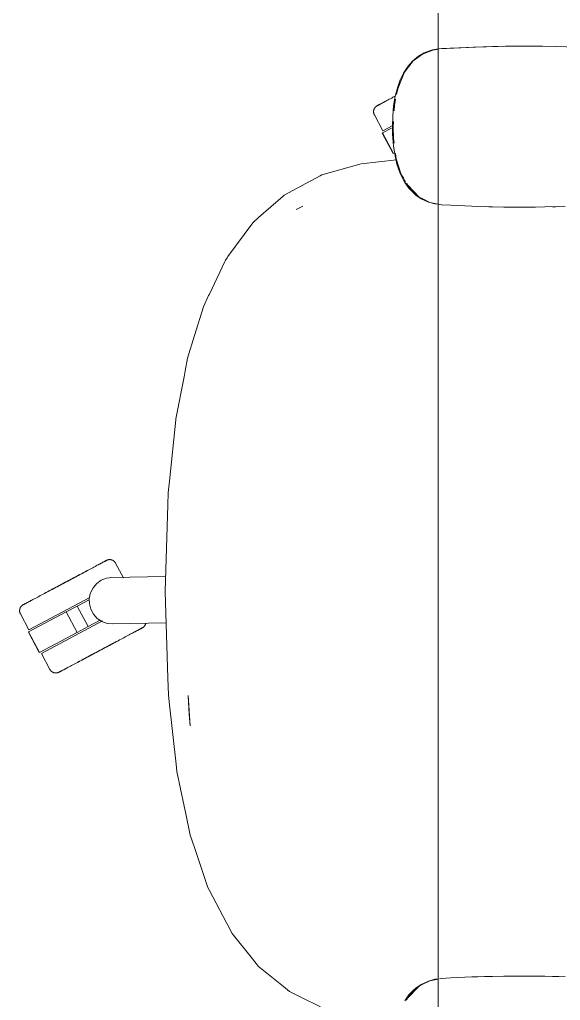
# Model space of a CAD drawing. Header units: millimetres. Extents: x 155927 to 317870, y -36033 to 97293.
# Drawn here: x 229099 to 229425, y 21460 to 22051 of the extents above; entities that cross this region are included whole.
import ezdxf

# ---------------------------------------------------------------- set-up
doc = ezdxf.new("R2010")
doc.units = ezdxf.units.MM
doc.header["$MEASUREMENT"] = 0
doc.layers.add('G-IMPT', color=8, linetype='CONTINUOUS', lineweight=9)
doc.layers.add('I-FURN', color=8, linetype='CONTINUOUS', lineweight=9)

msp = doc.modelspace()

# ---------------------------------------------------------------- linework, layer by layer
at = {"layer": 'G-IMPT'}
for p, q in [((229373.58, 22034.03), (229351.8, 22032.94)), ((229372.37, 22033.99), (229351.8, 22032.94)), ((229351.8, 22032.94), (229353.4, 22033.05)), ((229373.58, 22034.03), (229353.4, 22033.05)), ((229393.77, 22034.49), (229372.37, 22033.99)), ((229383.94, 22034.33), (229372.37, 22033.99)), ((229372.37, 22033.99), (229373.58, 22034.03)), ((229393.77, 22034.49), (229373.58, 22034.03)), ((229383.94, 22034.33), (229403.16, 22034.53)), ((229393.77, 22034.49), (229383.94, 22034.33)), ((229413.95, 22034.45), (229383.94, 22034.33)), ((229391.73, 22034.47), (229389.82, 22034.4)), ((229393.77, 22034.45), (229391.73, 22034.47)), ((229413.95, 22034.45), (229393.77, 22034.49)), ((229413.95, 22034.45), (229403.16, 22034.53)), ((229413.95, 22034.45), (229422.37, 22034.28)), ((229434.13, 22033.89), (229422.37, 22034.28)), ((229339.34, 22028.52), (229335.6, 22025.45)), ((229341.74, 22029.81), (229336.11, 22025.64)), ((229342.77, 22030.48), (229339.34, 22028.52)), ((229347.93, 22032.22), (229341.74, 22029.81)), ((229342.77, 22030.48), (229346.41, 22031.87)), ((229347.76, 22032.24), (229346.41, 22031.87)), ((229347.76, 22032.24), (229350.15, 22032.69)), ((229347.93, 22032.22), (229351.1, 22032.7)), ((229351.8, 22032.94), (229350.15, 22032.69)), ((229330.27, 22018.36), (229332.93, 22022.41)), ((229336.11, 22025.64), (229330.9, 22018.86)), ((229332.93, 22022.41), (229335.6, 22025.45)), ((229330.27, 22018.36), (229328.29, 22014.29)), ((229330.9, 22018.86), (229329.06, 22014.46)), ((229326.7, 22009.95), (229325.27, 22004.47)), ((229326.7, 22009.95), (229328.29, 22014.29)), ((229326.73, 22008.84), (229329.06, 22014.46)), ((229324.28, 21998.54), (229325.27, 22004.47)), ((229326.73, 22008.84), (229326.02, 22005.37)), ((229324.28, 21998.54), (229323.71, 21992.39)), ((229324.69, 21998.88), (229324.49, 21995.67)), ((229325.46, 22002.63), (229324.69, 21998.88)), ((229323.53, 21986.05), (229323.71, 21992.39)), ((229323.62, 21981.54), (229323.53, 21986.05)), ((229324.09, 21989.16), (229323.9, 21986.05)), ((229324.13, 21978.89), (229323.9, 21986.05)), ((229323.62, 21981.54), (229324.19, 21974.23)), ((229324.13, 21978.89), (229324.53, 21976.1)), ((229325.31, 21967.47), (229324.19, 21974.23)), ((229325.4, 21969.92), (229325.86, 21966.63)), ((229302.44, 21963.07), (229281.09, 21957.06)), ((229302.44, 21963.07), (229304.7, 21963.71)), ((229325.98, 21966.12), (229304.7, 21963.71)), ((229326.29, 21963.54), (229325.31, 21967.47)), ((229325.86, 21966.63), (229328.89, 21957.23)), ((229326.29, 21963.54), (229328.03, 21958.45)), ((229279.98, 21956.47), (229268.74, 21950.46)), ((229281.09, 21957.06), (229279.98, 21956.47)), ((229328.03, 21958.45), (229330.23, 21953.82)), ((229328.89, 21957.23), (229330.36, 21954.78)), ((229268.74, 21950.46), (229258.31, 21944.87)), ((229330.23, 21953.82), (229331.04, 21952.44)), ((229330.64, 21954.31), (229331.5, 21952.87)), ((229333.48, 21948.99), (229331.04, 21952.44)), ((229331.97, 21952.09), (229333.85, 21948.93)), ((229332.66, 21951.02), (229333.94, 21949.55)), ((229332.66, 21951.02), (229339.56, 21943.63)), ((229257.64, 21944.29), (229258.31, 21944.87)), ((229336.35, 21945.94), (229333.48, 21948.99)), ((229333.85, 21948.93), (229339.56, 21943.63)), ((229334.07, 21949.4), (229337.15, 21945.86)), ((229336.35, 21945.94), (229337.67, 21944.81)), ((229339.56, 21943.63), (229337.15, 21945.86)), ((229340.89, 21942.6), (229337.67, 21944.81)), ((229242.86, 21931.27), (229257.64, 21944.29)), ((229341.8, 21942.52), (229339.56, 21943.63)), ((229340.89, 21942.6), (229345.22, 21940.62)), ((229341.81, 21942.52), (229346.06, 21940.42)), ((229349.17, 21939.55), (229345.22, 21940.62)), ((229346.06, 21940.42), (229351.1, 21939.48)), ((229351.1, 21939.31), (229349.17, 21939.55)), ((229351.1, 21939.48), (229353.4, 21939.05)), ((229353.18, 21939.05), (229351.1, 21939.31)), ((229358.84, 21938.77), (229353.18, 21939.05)), ((229358.84, 21938.77), (229371.4, 21938.15)), ((229265.61, 21936.26), (229269.5, 21938.22)), ((229265.61, 21936.26), (229267.91, 21937.44)), ((229267.91, 21937.44), (229269.5, 21938.22)), ((229374.95, 21938.03), (229371.4, 21938.15)), ((229390.62, 21937.65), (229374.95, 21938.03)), ((229379.4, 21937.93), (229381.67, 21937.83)), ((229383.89, 21937.83), (229381.67, 21937.83)), ((229390.62, 21937.65), (229395.13, 21937.6)), ((229395.13, 21937.6), (229409.84, 21937.61)), ((229415.31, 21937.68), (229409.84, 21937.61)), ((229415.31, 21937.68), (229427.62, 21937.97)), ((229422.09, 21937.81), (229420.01, 21937.82)), ((229423.75, 21937.89), (229422.09, 21937.81)), ((229224.3, 21907.93), (229238.87, 21927.43)), ((229238.87, 21927.43), (229239.6, 21928.4)), ((229242.86, 21931.27), (229239.6, 21928.4)), ((229222.48, 21904.88), (229213.22, 21885.24)), ((229222.48, 21904.88), (229222.9, 21905.59)), ((229223.84, 21907.16), (229222.9, 21905.59)), ((229224.3, 21907.93), (229223.84, 21907.16)), ((229209.59, 21877.55), (229212.78, 21884.32)), ((229213.22, 21885.24), (229212.78, 21884.32)), ((229209.59, 21877.55), (229204.27, 21860.28)), ((229204.27, 21860.28), (229200.08, 21846.67)), ((229200.08, 21846.67), (229198.62, 21839.07)), ((229197.92, 21835.41), (229198.62, 21839.07)), ((229197.92, 21835.41), (229193.05, 21810.03)), ((229192.96, 21809.57), (229189.14, 21772.58)), ((229192.96, 21809.57), (229193.05, 21810.03)), ((229189.14, 21772.58), (229188.41, 21765.51)), ((229188.18, 21758.25), (229188.41, 21765.51)), ((229186.56, 21706.08), (229188.18, 21758.25)), ((229188.27, 21653.9), (229186.56, 21706.08)), ((229188.27, 21653.9), (229188.59, 21643.96)), ((229189.07, 21639.59), (229188.59, 21643.96)), ((229200.47, 21643.43), (229201.72, 21625.15)), ((229200.47, 21643.43), (229201.11, 21632.09)), ((229189.07, 21639.59), (229193.2, 21602.14)), ((229201.72, 21625.15), (229201.11, 21632.09)), ((229193.69, 21597.73), (229193.2, 21602.14)), ((229198.04, 21576.78), (229193.69, 21597.73)), ((229198.04, 21576.78), (229198.8, 21573.1)), ((229198.8, 21573.1), (229201.67, 21559.28)), ((229204.19, 21551.84), (229201.67, 21559.28)), ((229204.19, 21551.84), (229212.34, 21527.76)), ((229213.21, 21526.1), (229212.34, 21527.76)), ((229223.51, 21506.59), (229213.21, 21526.1)), ((229223.51, 21506.59), (229224.24, 21505.21)), ((229226.95, 21500.08), (229224.24, 21505.21)), ((229226.95, 21500.08), (229239.15, 21484.95)), ((229242.91, 21480.28), (229239.15, 21484.95)), ((229257.86, 21468.11), (229242.91, 21480.28)), ((229349.17, 21472.55), (229345.22, 21471.48)), ((229346.06, 21471.68), (229351.1, 21472.62)), ((229351.1, 21472.79), (229349.17, 21472.55)), ((229351.92, 21472.77), (229353.4, 21473.05)), ((229353.18, 21473.05), (229351.92, 21472.89)), ((229358.84, 21473.33), (229353.18, 21473.05)), ((229358.84, 21473.33), (229371.4, 21473.95)), ((229374.95, 21474.07), (229371.4, 21473.95)), ((229390.62, 21474.45), (229374.95, 21474.07)), ((229378.99, 21474.16), (229381.67, 21474.27)), ((229383.89, 21474.27), (229381.67, 21474.27)), ((229390.62, 21474.45), (229395.13, 21474.5)), ((229395.13, 21474.5), (229409.84, 21474.49)), ((229415.31, 21474.42), (229409.84, 21474.49)), ((229415.31, 21474.42), (229427.62, 21474.13)), ((229422.09, 21474.29), (229420.01, 21474.29)), ((229423.75, 21474.21), (229422.09, 21474.29)), ((229257.86, 21468.11), (229261.51, 21465.14)), ((229332.66, 21461.08), (229339.56, 21468.47)), ((229336.35, 21466.16), (229333.48, 21463.11)), ((229333.85, 21463.17), (229339.56, 21468.47)), ((229334.07, 21462.7), (229337.15, 21466.24)), ((229336.35, 21466.16), (229337.67, 21467.29)), ((229339.56, 21468.47), (229337.15, 21466.24)), ((229340.89, 21469.5), (229337.67, 21467.29)), ((229341.8, 21469.58), (229339.56, 21468.47)), ((229340.89, 21469.5), (229345.22, 21471.48)), ((229341.8, 21469.58), (229346.06, 21471.68)), ((229261.51, 21465.14), (229268.68, 21461.61)), ((229280.15, 21455.97), (229268.68, 21461.61)), ((229333.48, 21463.11), (229331.04, 21459.66)), ((229331.97, 21460.01), (229333.85, 21463.17)), ((229332.66, 21461.08), (229333.94, 21462.55))]:
    msp.add_line(p, q, dxfattribs=at)
at = {"layer": 'I-FURN'}
for p, q in [((229351.1, 21150.51), (229351.1, 22750.51)), ((229351.1, 22750.51), (229351.1, 21150.51)), ((229323.87, 22003.73), (229323.09, 22003.31)), ((229324.67, 22004.15), (229323.87, 22003.73)), ((229325.49, 22004.59), (229324.67, 22004.15)), ((229312.96, 21997.47), (229313.06, 21997.6)), ((229313.06, 21997.6), (229313.17, 21997.72)), ((229313.17, 21997.72), (229313.27, 21997.84)), ((229313.27, 21997.84), (229313.39, 21997.96)), ((229313.39, 21997.96), (229313.5, 21998.07)), ((229313.5, 21998.07), (229313.62, 21998.18)), ((229313.62, 21998.18), (229313.75, 21998.28)), ((229313.75, 21998.28), (229313.88, 21998.37)), ((229313.88, 21998.37), (229314.01, 21998.46)), ((229314.01, 21998.46), (229314.15, 21998.55)), ((229314.15, 21998.55), (229314.29, 21998.63)), ((229314.29, 21998.63), (229314.33, 21998.65)), ((229314.37, 21998.68), (229314.33, 21998.65)), ((229314.33, 21998.65), (229314.35, 21998.66)), ((229314.33, 21998.65), (229314.33, 21998.65)), ((229314.35, 21998.66), (229314.41, 21998.69)), ((229314.46, 21998.72), (229314.37, 21998.68)), ((229314.41, 21998.69), (229314.51, 21998.75)), ((229314.58, 21998.78), (229314.46, 21998.72)), ((229314.51, 21998.75), (229314.65, 21998.82)), ((229314.74, 21998.87), (229314.58, 21998.78)), ((229314.65, 21998.82), (229314.83, 21998.92)), ((229314.94, 21998.98), (229314.74, 21998.87)), ((229314.83, 21998.92), (229315.05, 21999.03)), ((229315.18, 21999.11), (229314.94, 21998.98)), ((229315.05, 21999.03), (229315.3, 21999.17)), ((229315.46, 21999.25), (229315.18, 21999.11)), ((229315.3, 21999.17), (229315.6, 21999.33)), ((229315.78, 21999.42), (229315.46, 21999.25)), ((229315.6, 21999.33), (229315.94, 21999.51)), ((229316.13, 21999.61), (229315.78, 21999.42)), ((229315.94, 21999.51), (229316.31, 21999.71)), ((229316.53, 21999.82), (229316.13, 21999.61)), ((229316.31, 21999.71), (229316.72, 21999.92)), ((229316.96, 22000.05), (229316.53, 21999.82)), ((229316.72, 21999.92), (229317.17, 22000.16)), ((229317.42, 22000.3), (229316.96, 22000.05)), ((229317.17, 22000.16), (229317.65, 22000.42)), ((229317.92, 22000.56), (229317.42, 22000.3)), ((229317.65, 22000.42), (229318.17, 22000.69)), ((229318.46, 22000.85), (229317.92, 22000.56)), ((229318.17, 22000.69), (229318.72, 22000.99)), ((229319.03, 22001.15), (229318.46, 22000.85)), ((229318.72, 22000.99), (229319.3, 22001.3)), ((229319.63, 22001.47), (229319.03, 22001.15)), ((229320.26, 22001.81), (229319.63, 22001.47)), ((229320.93, 22002.16), (229320.26, 22001.81)), ((229321.62, 22002.53), (229320.93, 22002.16)), ((229322.34, 22002.91), (229321.62, 22002.53)), ((229323.09, 22003.31), (229322.34, 22002.91)), ((229312.19, 21995.22), (229312.2, 21995.38)), ((229312.19, 21995.06), (229312.19, 21995.22)), ((229312.19, 21994.9), (229312.19, 21995.06)), ((229312.2, 21994.74), (229312.19, 21994.9)), ((229312.2, 21995.38), (229312.21, 21995.54)), ((229312.22, 21994.58), (229312.2, 21994.74)), ((229312.21, 21995.54), (229312.23, 21995.7)), ((229312.25, 21994.42), (229312.22, 21994.58)), ((229312.23, 21995.7), (229312.26, 21995.86)), ((229312.28, 21994.26), (229312.25, 21994.42)), ((229312.26, 21995.86), (229312.3, 21996.02)), ((229312.31, 21994.1), (229312.28, 21994.26)), ((229312.3, 21996.02), (229312.34, 21996.17)), ((229312.35, 21993.94), (229312.31, 21994.1)), ((229312.34, 21996.17), (229312.38, 21996.33)), ((229312.4, 21993.79), (229312.35, 21993.94)), ((229312.38, 21996.33), (229312.43, 21996.48)), ((229312.46, 21993.64), (229312.4, 21993.79)), ((229312.43, 21996.48), (229312.49, 21996.63)), ((229312.52, 21993.49), (229312.46, 21993.64)), ((229312.49, 21996.63), (229312.56, 21996.78)), ((229312.59, 21993.34), (229312.52, 21993.49)), ((229312.56, 21996.78), (229312.63, 21996.92)), ((229312.66, 21993.2), (229312.59, 21993.34)), ((229312.63, 21996.92), (229312.7, 21997.06)), ((229312.66, 21993.2), (229317.81, 21983.51)), ((229312.7, 21997.06), (229312.78, 21997.2)), ((229312.78, 21997.2), (229312.87, 21997.34)), ((229312.87, 21997.34), (229312.96, 21997.47)), ((229317.81, 21983.51), (229323.44, 21986.51)), ((229317.45, 21982.19), (229324.03, 21969.83)), ((229317.63, 21982.28), (229322.92, 21985.1)), ((229324.2, 21969.92), (229317.63, 21982.28)), ((229324.43, 21970.04), (229324.2, 21969.92)), ((229142.12, 21719.99), (229141.33, 21719.57)), ((229142.88, 21720.39), (229142.12, 21719.99)), ((229143.62, 21720.78), (229142.88, 21720.39)), ((229144.32, 21721.16), (229143.62, 21720.78)), ((229145, 21721.52), (229144.32, 21721.16)), ((229145.65, 21721.86), (229145, 21721.52)), ((229146.27, 21722.19), (229145.65, 21721.86)), ((229146.85, 21722.5), (229146.27, 21722.19)), ((229146.54, 21722.34), (229147.11, 21722.64)), ((229147.4, 21722.8), (229146.85, 21722.5)), ((229147.11, 21722.64), (229147.64, 21722.92)), ((229147.92, 21723.07), (229147.4, 21722.8)), ((229147.64, 21722.92), (229148.15, 21723.19)), ((229148.4, 21723.33), (229147.92, 21723.07)), ((229148.15, 21723.19), (229148.61, 21723.44)), ((229148.85, 21723.56), (229148.4, 21723.33)), ((229148.61, 21723.44), (229149.04, 21723.67)), ((229149.26, 21723.78), (229148.85, 21723.56)), ((229149.04, 21723.67), (229149.43, 21723.88)), ((229149.63, 21723.98), (229149.26, 21723.78)), ((229149.43, 21723.88), (229149.79, 21724.06)), ((229149.97, 21724.16), (229149.63, 21723.98)), ((229149.79, 21724.06), (229150.11, 21724.23)), ((229150.26, 21724.32), (229149.97, 21724.16)), ((229150.11, 21724.23), (229150.39, 21724.38)), ((229150.52, 21724.45), (229150.26, 21724.32)), ((229150.39, 21724.38), (229150.63, 21724.51)), ((229150.74, 21724.57), (229150.52, 21724.45)), ((229150.63, 21724.51), (229150.83, 21724.62)), ((229150.92, 21724.67), (229150.74, 21724.57)), ((229150.83, 21724.62), (229150.99, 21724.7)), ((229151.06, 21724.74), (229150.92, 21724.67)), ((229150.99, 21724.7), (229151.11, 21724.77)), ((229151.16, 21724.79), (229151.06, 21724.74)), ((229151.11, 21724.77), (229151.19, 21724.81)), ((229151.22, 21724.83), (229151.16, 21724.79)), ((229151.19, 21724.81), (229151.24, 21724.83)), ((229151.24, 21724.84), (229151.22, 21724.83)), ((229151.24, 21724.84), (229151.39, 21724.91)), ((229151.24, 21724.83), (229151.24, 21724.84)), ((229151.39, 21724.91), (229151.53, 21724.98)), ((229151.53, 21724.98), (229151.68, 21725.04)), ((229151.68, 21725.04), (229151.83, 21725.09)), ((229151.83, 21725.09), (229151.99, 21725.14)), ((229151.99, 21725.14), (229152.14, 21725.18)), ((229152.14, 21725.18), (229152.3, 21725.22)), ((229152.3, 21725.22), (229152.46, 21725.25)), ((229152.46, 21725.25), (229152.62, 21725.28)), ((229152.62, 21725.28), (229152.78, 21725.29)), ((229152.78, 21725.29), (229152.94, 21725.3)), ((229152.94, 21725.3), (229153.1, 21725.31)), ((229153.1, 21725.31), (229153.26, 21725.31)), ((229153.26, 21725.31), (229153.42, 21725.3)), ((229153.42, 21725.3), (229153.58, 21725.28)), ((229153.58, 21725.28), (229153.74, 21725.26)), ((229153.74, 21725.26), (229153.9, 21725.24)), ((229153.9, 21725.24), (229154.06, 21725.2)), ((229154.06, 21725.2), (229154.21, 21725.16)), ((229154.21, 21725.16), (229154.37, 21725.11)), ((229154.37, 21725.11), (229154.52, 21725.06)), ((229154.52, 21725.06), (229154.67, 21725)), ((229154.67, 21725), (229154.82, 21724.94)), ((229154.82, 21724.94), (229154.96, 21724.87)), ((229154.96, 21724.87), (229155.11, 21724.79)), ((229155.11, 21724.79), (229155.24, 21724.71)), ((229155.24, 21724.71), (229155.38, 21724.62)), ((229155.38, 21724.62), (229155.51, 21724.53)), ((229155.51, 21724.53), (229155.64, 21724.43)), ((229155.64, 21724.43), (229155.76, 21724.33)), ((229155.76, 21724.33), (229155.88, 21724.22)), ((229155.88, 21724.22), (229156, 21724.11)), ((229156, 21724.11), (229156.11, 21723.99)), ((229156.11, 21723.99), (229156.22, 21723.87)), ((229156.22, 21723.87), (229156.32, 21723.75)), ((229156.32, 21723.75), (229156.42, 21723.62)), ((229156.42, 21723.62), (229156.51, 21723.49)), ((229156.51, 21723.49), (229156.59, 21723.35)), ((229156.59, 21723.35), (229156.67, 21723.21)), ((229156.67, 21723.21), (229156.69, 21723.17)), ((229161.39, 21714.33), (229156.69, 21723.17)), ((229131.36, 21714.27), (229130.38, 21713.74)), ((229130.83, 21713.98), (229131.82, 21714.51)), ((229132.34, 21714.79), (229131.36, 21714.27)), ((229131.82, 21714.51), (229132.79, 21715.03)), ((229133.31, 21715.3), (229132.34, 21714.79)), ((229132.79, 21715.03), (229133.75, 21715.54)), ((229134.27, 21715.81), (229133.31, 21715.3)), ((229133.75, 21715.54), (229134.71, 21716.04)), ((229135.21, 21716.31), (229134.27, 21715.81)), ((229134.71, 21716.04), (229135.64, 21716.54)), ((229136.14, 21716.81), (229135.21, 21716.31)), ((229135.64, 21716.54), (229136.57, 21717.03)), ((229137.06, 21717.29), (229136.14, 21716.81)), ((229136.57, 21717.03), (229137.47, 21717.51)), ((229137.95, 21717.77), (229137.06, 21717.29)), ((229137.47, 21717.51), (229138.36, 21717.99)), ((229138.83, 21718.24), (229137.95, 21717.77)), ((229138.36, 21717.99), (229139.23, 21718.45)), ((229139.69, 21718.69), (229138.83, 21718.24)), ((229139.23, 21718.45), (229140.07, 21718.9)), ((229140.52, 21719.14), (229139.69, 21718.69)), ((229141.33, 21719.57), (229140.52, 21719.14)), ((229148.03, 21712.83), (229151.16, 21714.08)), ((229151.16, 21714.08), (229154.5, 21714.55)), ((229154.5, 21714.55), (229186.84, 21715.11)), ((229118.9, 21707.64), (229119.87, 21708.15)), ((229120.39, 21708.43), (229119.42, 21707.92)), ((229119.87, 21708.15), (229120.84, 21708.67)), ((229121.38, 21708.96), (229120.39, 21708.43)), ((229120.84, 21708.67), (229121.83, 21709.2)), ((229122.37, 21709.48), (229121.38, 21708.96)), ((229121.83, 21709.2), (229122.83, 21709.73)), ((229123.36, 21710.01), (229122.37, 21709.48)), ((229122.83, 21709.73), (229123.83, 21710.26)), ((229124.37, 21710.55), (229123.36, 21710.01)), ((229123.83, 21710.26), (229124.83, 21710.79)), ((229125.37, 21711.08), (229124.37, 21710.55)), ((229124.83, 21710.79), (229125.83, 21711.33)), ((229126.38, 21711.62), (229125.37, 21711.08)), ((229125.83, 21711.33), (229126.84, 21711.86)), ((229127.38, 21712.15), (229126.38, 21711.62)), ((229126.84, 21711.86), (229127.84, 21712.4)), ((229128.38, 21712.68), (229127.38, 21712.15)), ((229127.84, 21712.4), (229128.84, 21712.93)), ((229129.38, 21713.21), (229128.38, 21712.68)), ((229128.84, 21712.93), (229129.84, 21713.46)), ((229130.38, 21713.74), (229129.38, 21713.21)), ((229129.84, 21713.46), (229130.83, 21713.98)), ((229141.58, 21705.29), (229143.1, 21708.3)), ((229143.1, 21708.3), (229145.29, 21710.87)), ((229145.29, 21710.87), (229148.03, 21712.83)), ((229104.45, 21682.97), (229141.17, 21702.49)), ((229108.98, 21702.37), (229108.26, 21701.98)), ((229109.73, 21702.77), (229108.98, 21702.37)), ((229110.51, 21703.18), (229109.73, 21702.77)), ((229111.31, 21703.61), (229110.51, 21703.18)), ((229112.14, 21704.04), (229111.31, 21703.61)), ((229112.98, 21704.49), (229112.14, 21704.04)), ((229113.85, 21704.96), (229112.98, 21704.49)), ((229114.74, 21705.43), (229113.85, 21704.96)), ((229115.64, 21705.91), (229114.74, 21705.43)), ((229115.15, 21705.65), (229116.07, 21706.13)), ((229116.57, 21706.4), (229115.64, 21705.91)), ((229116.07, 21706.13), (229117, 21706.63)), ((229117.5, 21706.9), (229116.57, 21706.4)), ((229117, 21706.63), (229117.94, 21707.13)), ((229118.46, 21707.4), (229117.5, 21706.9)), ((229117.94, 21707.13), (229118.9, 21707.64)), ((229119.42, 21707.92), (229118.46, 21707.4)), ((229140.83, 21702), (229141.58, 21705.29)), ((229099.2, 21696.23), (229099.27, 21696.38)), ((229099.27, 21696.38), (229099.34, 21696.52)), ((229099.34, 21696.52), (229099.43, 21696.66)), ((229099.43, 21696.66), (229099.51, 21696.79)), ((229099.51, 21696.79), (229099.61, 21696.93)), ((229099.61, 21696.93), (229099.7, 21697.05)), ((229099.7, 21697.05), (229099.81, 21697.18)), ((229099.81, 21697.18), (229099.91, 21697.3)), ((229099.91, 21697.3), (229100.03, 21697.41)), ((229100.03, 21697.41), (229100.14, 21697.52)), ((229100.14, 21697.52), (229100.26, 21697.63)), ((229100.26, 21697.63), (229100.39, 21697.73)), ((229100.39, 21697.73), (229100.52, 21697.83)), ((229100.52, 21697.83), (229100.65, 21697.92)), ((229100.65, 21697.92), (229100.79, 21698)), ((229100.79, 21698), (229100.93, 21698.08)), ((229100.93, 21698.08), (229100.97, 21698.11)), ((229101.01, 21698.13), (229100.97, 21698.11)), ((229100.97, 21698.11), (229100.99, 21698.12)), ((229100.97, 21698.11), (229100.97, 21698.11)), ((229100.99, 21698.12), (229101.05, 21698.15)), ((229101.1, 21698.17), (229101.01, 21698.13)), ((229101.05, 21698.15), (229101.15, 21698.2)), ((229101.22, 21698.24), (229101.1, 21698.17)), ((229101.15, 21698.2), (229101.29, 21698.28)), ((229101.38, 21698.33), (229101.22, 21698.24)), ((229101.29, 21698.28), (229101.47, 21698.37)), ((229101.58, 21698.43), (229101.38, 21698.33)), ((229101.47, 21698.37), (229101.69, 21698.49)), ((229101.82, 21698.56), (229101.58, 21698.43)), ((229101.69, 21698.49), (229101.95, 21698.63)), ((229102.1, 21698.71), (229101.82, 21698.56)), ((229101.95, 21698.63), (229102.24, 21698.78)), ((229102.42, 21698.88), (229102.1, 21698.71)), ((229102.24, 21698.78), (229102.58, 21698.96)), ((229102.78, 21699.07), (229102.42, 21698.88)), ((229102.58, 21698.96), (229102.95, 21699.16)), ((229103.17, 21699.28), (229102.78, 21699.07)), ((229102.95, 21699.16), (229103.36, 21699.38)), ((229103.6, 21699.5), (229103.17, 21699.28)), ((229103.36, 21699.38), (229103.81, 21699.62)), ((229104.06, 21699.75), (229103.6, 21699.5)), ((229103.81, 21699.62), (229104.29, 21699.87)), ((229104.56, 21700.02), (229104.06, 21699.75)), ((229104.29, 21699.87), (229104.81, 21700.15)), ((229105.1, 21700.3), (229104.56, 21700.02)), ((229104.81, 21700.15), (229105.36, 21700.44)), ((229105.67, 21700.61), (229105.1, 21700.3)), ((229105.36, 21700.44), (229105.94, 21700.75)), ((229106.27, 21700.93), (229105.67, 21700.61)), ((229106.9, 21701.26), (229106.27, 21700.93)), ((229107.57, 21701.62), (229106.9, 21701.26)), ((229108.26, 21701.98), (229107.57, 21701.62)), ((229126.98, 21693.81), (229133.62, 21697.34)), ((229133.62, 21697.34), (229140.76, 21701.14)), ((229140.19, 21684.98), (229133.62, 21697.34)), ((229140.89, 21698.63), (229140.83, 21702)), ((229141.75, 21695.37), (229140.89, 21698.63)), ((229098.83, 21694.67), (229098.84, 21694.83)), ((229098.83, 21694.51), (229098.83, 21694.67)), ((229098.83, 21694.35), (229098.83, 21694.51)), ((229098.84, 21694.19), (229098.83, 21694.35)), ((229098.84, 21694.83), (229098.85, 21694.99)), ((229098.86, 21694.03), (229098.84, 21694.19)), ((229098.85, 21694.99), (229098.88, 21695.15)), ((229098.89, 21693.87), (229098.86, 21694.03)), ((229098.88, 21695.15), (229098.9, 21695.31)), ((229098.92, 21693.71), (229098.89, 21693.87)), ((229098.9, 21695.31), (229098.94, 21695.47)), ((229098.95, 21693.55), (229098.92, 21693.71)), ((229098.94, 21695.47), (229098.98, 21695.63)), ((229099, 21693.4), (229098.95, 21693.55)), ((229098.98, 21695.63), (229099.02, 21695.78)), ((229099.04, 21693.25), (229099, 21693.4)), ((229099.02, 21695.78), (229099.08, 21695.93)), ((229099.1, 21693.09), (229099.04, 21693.25)), ((229099.08, 21695.93), (229099.13, 21696.08)), ((229099.16, 21692.95), (229099.1, 21693.09)), ((229099.13, 21696.08), (229099.2, 21696.23)), ((229099.23, 21692.8), (229099.16, 21692.95)), ((229099.3, 21692.65), (229099.23, 21692.8)), ((229099.3, 21692.65), (229104.45, 21682.97)), ((229104.27, 21681.74), (229126.98, 21693.81)), ((229133.55, 21681.45), (229126.98, 21693.81)), ((229143.37, 21692.41), (229141.75, 21695.37)), ((229145.65, 21689.92), (229143.37, 21692.41)), ((229111.96, 21668.84), (229148.71, 21688.38)), ((229140.19, 21684.98), (229133.55, 21681.45)), ((229147.33, 21688.78), (229140.19, 21684.98)), ((229148.46, 21688.05), (229145.65, 21689.92)), ((229151.64, 21686.91), (229148.46, 21688.05)), ((229154.99, 21686.57), (229151.64, 21686.91)), ((229187.18, 21687.13), (229154.99, 21686.57)), ((229173.41, 21684.59), (229173.29, 21684.5)), ((229173.54, 21684.7), (229173.41, 21684.59)), ((229173.66, 21684.8), (229173.54, 21684.7)), ((229173.78, 21684.91), (229173.66, 21684.8)), ((229173.89, 21685.03), (229173.78, 21684.91)), ((229174, 21685.15), (229173.89, 21685.03)), ((229174.1, 21685.27), (229174, 21685.15)), ((229174.2, 21685.4), (229174.1, 21685.27)), ((229174.29, 21685.53), (229174.2, 21685.4)), ((229174.38, 21685.67), (229174.29, 21685.53)), ((229174.46, 21685.81), (229174.38, 21685.67)), ((229174.54, 21685.95), (229174.46, 21685.81)), ((229174.61, 21686.09), (229174.54, 21685.95)), ((229174.67, 21686.24), (229174.61, 21686.09)), ((229174.73, 21686.39), (229174.67, 21686.24)), ((229174.78, 21686.55), (229174.73, 21686.39)), ((229174.83, 21686.7), (229174.78, 21686.55)), ((229174.87, 21686.86), (229174.83, 21686.7)), ((229104.1, 21681.65), (229110.67, 21669.29)), ((229110.84, 21669.38), (229104.27, 21681.74)), ((229133.55, 21681.45), (229110.84, 21669.38)), ((229161.67, 21678.28), (229162.49, 21678.72)), ((229162.49, 21678.72), (229163.29, 21679.15)), ((229163.29, 21679.15), (229164.07, 21679.56)), ((229164.07, 21679.56), (229164.82, 21679.96)), ((229164.82, 21679.96), (229165.54, 21680.34)), ((229165.54, 21680.34), (229166.24, 21680.71)), ((229166.24, 21680.71), (229166.9, 21681.06)), ((229166.9, 21681.06), (229167.53, 21681.4)), ((229167.53, 21681.4), (229168.14, 21681.72)), ((229168.45, 21681.89), (229167.86, 21681.58)), ((229168.14, 21681.72), (229168.7, 21682.02)), ((229169, 21682.18), (229168.45, 21681.89)), ((229168.7, 21682.02), (229169.24, 21682.31)), ((229169.51, 21682.45), (229169, 21682.18)), ((229169.24, 21682.31), (229169.74, 21682.57)), ((229170, 21682.71), (229169.51, 21682.45)), ((229169.74, 21682.57), (229170.21, 21682.82)), ((229170.44, 21682.95), (229170, 21682.71)), ((229170.21, 21682.82), (229170.64, 21683.05)), ((229170.85, 21683.17), (229170.44, 21682.95)), ((229170.64, 21683.05), (229171.03, 21683.26)), ((229171.23, 21683.36), (229170.85, 21683.17)), ((229171.03, 21683.26), (229171.39, 21683.45)), ((229171.56, 21683.54), (229171.23, 21683.36)), ((229171.39, 21683.45), (229171.7, 21683.62)), ((229171.86, 21683.7), (229171.56, 21683.54)), ((229171.7, 21683.62), (229171.98, 21683.77)), ((229172.12, 21683.84), (229171.86, 21683.7)), ((229171.98, 21683.77), (229172.22, 21683.89)), ((229172.34, 21683.95), (229172.12, 21683.84)), ((229172.22, 21683.89), (229172.42, 21684)), ((229172.52, 21684.05), (229172.34, 21683.95)), ((229172.42, 21684), (229172.59, 21684.09)), ((229172.66, 21684.13), (229172.52, 21684.05)), ((229172.59, 21684.09), (229172.71, 21684.15)), ((229172.76, 21684.18), (229172.66, 21684.13)), ((229172.71, 21684.15), (229172.79, 21684.2)), ((229172.82, 21684.21), (229172.76, 21684.18)), ((229172.79, 21684.2), (229172.83, 21684.22)), ((229172.84, 21684.22), (229172.82, 21684.21)), ((229172.83, 21684.22), (229172.84, 21684.22)), ((229172.88, 21684.24), (229172.84, 21684.22)), ((229173.02, 21684.32), (229172.88, 21684.24)), ((229173.15, 21684.41), (229173.02, 21684.32)), ((229173.29, 21684.5), (229173.15, 21684.41)), ((229150.44, 21672.31), (229151.44, 21672.84)), ((229151.97, 21673.13), (229150.98, 21672.6)), ((229151.44, 21672.84), (229152.43, 21673.37)), ((229152.96, 21673.65), (229151.97, 21673.13)), ((229152.43, 21673.37), (229153.41, 21673.89)), ((229153.94, 21674.17), (229152.96, 21673.65)), ((229153.41, 21673.89), (229154.39, 21674.41)), ((229154.91, 21674.69), (229153.94, 21674.17)), ((229154.39, 21674.41), (229155.35, 21674.92)), ((229155.86, 21675.2), (229154.91, 21674.69)), ((229155.35, 21674.92), (229156.3, 21675.43)), ((229156.81, 21675.7), (229155.86, 21675.2)), ((229156.3, 21675.43), (229157.24, 21675.93)), ((229157.74, 21676.19), (229156.81, 21675.7)), ((229157.24, 21675.93), (229158.16, 21676.42)), ((229158.65, 21676.68), (229157.74, 21676.19)), ((229158.16, 21676.42), (229159.07, 21676.9)), ((229159.07, 21676.9), (229159.95, 21677.37)), ((229159.95, 21677.37), (229160.82, 21677.83)), ((229160.82, 21677.83), (229161.67, 21678.28)), ((229111.96, 21668.84), (229117.11, 21659.16)), ((229139.54, 21666.51), (229140.49, 21667.02)), ((229141.01, 21667.3), (229140.05, 21666.79)), ((229140.49, 21667.02), (229141.46, 21667.54)), ((229141.99, 21667.82), (229141.01, 21667.3)), ((229141.46, 21667.54), (229142.44, 21668.06)), ((229142.97, 21668.34), (229141.99, 21667.82)), ((229142.44, 21668.06), (229143.43, 21668.58)), ((229143.96, 21668.87), (229142.97, 21668.34)), ((229143.43, 21668.58), (229144.42, 21669.11)), ((229144.96, 21669.4), (229143.96, 21668.87)), ((229144.42, 21669.11), (229145.42, 21669.64)), ((229145.96, 21669.93), (229144.96, 21669.4)), ((229145.42, 21669.64), (229146.42, 21670.18)), ((229146.97, 21670.47), (229145.96, 21669.93)), ((229146.42, 21670.18), (229147.43, 21670.71)), ((229147.97, 21671), (229146.97, 21670.47)), ((229147.43, 21670.71), (229148.43, 21671.25)), ((229148.98, 21671.53), (229147.97, 21671)), ((229148.43, 21671.25), (229149.44, 21671.78)), ((229149.98, 21672.07), (229148.98, 21671.53)), ((229149.44, 21671.78), (229150.44, 21672.31)), ((229150.98, 21672.6), (229149.98, 21672.07)), ((229128.8, 21660.81), (229129.48, 21661.17)), ((229129.48, 21661.17), (229130.19, 21661.54)), ((229130.19, 21661.54), (229130.92, 21661.93)), ((229130.92, 21661.93), (229131.68, 21662.34)), ((229131.68, 21662.34), (229132.47, 21662.76)), ((229132.47, 21662.76), (229133.28, 21663.19)), ((229133.28, 21663.19), (229134.12, 21663.63)), ((229134.58, 21663.88), (229133.73, 21663.43)), ((229134.12, 21663.63), (229134.98, 21664.09)), ((229135.45, 21664.34), (229134.58, 21663.88)), ((229134.98, 21664.09), (229135.85, 21664.56)), ((229136.33, 21664.81), (229135.45, 21664.34)), ((229135.85, 21664.56), (229136.75, 21665.03)), ((229137.24, 21665.29), (229136.33, 21664.81)), ((229136.75, 21665.03), (229137.66, 21665.52)), ((229138.16, 21665.78), (229137.24, 21665.29)), ((229137.66, 21665.52), (229138.59, 21666.01)), ((229139.1, 21666.28), (229138.16, 21665.78)), ((229138.59, 21666.01), (229139.54, 21666.51)), ((229140.05, 21666.79), (229139.1, 21666.28)), ((229117.13, 21659.12), (229117.11, 21659.16)), ((229117.21, 21658.98), (229117.13, 21659.12)), ((229117.3, 21658.84), (229117.21, 21658.98)), ((229117.39, 21658.71), (229117.3, 21658.84)), ((229117.49, 21658.58), (229117.39, 21658.71)), ((229117.59, 21658.45), (229117.49, 21658.58)), ((229117.69, 21658.33), (229117.59, 21658.45)), ((229117.8, 21658.22), (229117.69, 21658.33)), ((229117.92, 21658.1), (229117.8, 21658.22)), ((229118.04, 21658), (229117.92, 21658.1)), ((229118.16, 21657.89), (229118.04, 21658)), ((229118.29, 21657.79), (229118.16, 21657.89)), ((229118.42, 21657.7), (229118.29, 21657.79)), ((229118.56, 21657.62), (229118.42, 21657.7)), ((229118.7, 21657.53), (229118.56, 21657.62)), ((229118.84, 21657.46), (229118.7, 21657.53)), ((229118.99, 21657.39), (229118.84, 21657.46)), ((229119.13, 21657.32), (229118.99, 21657.39)), ((229119.28, 21657.26), (229119.13, 21657.32)), ((229119.44, 21657.21), (229119.28, 21657.26)), ((229119.59, 21657.17), (229119.44, 21657.21)), ((229119.75, 21657.13), (229119.59, 21657.17)), ((229119.9, 21657.09), (229119.75, 21657.13)), ((229120.06, 21657.06), (229119.9, 21657.09)), ((229120.22, 21657.04), (229120.06, 21657.06)), ((229120.38, 21657.03), (229120.22, 21657.04)), ((229120.54, 21657.02), (229120.38, 21657.03)), ((229120.71, 21657.02), (229120.54, 21657.02)), ((229120.87, 21657.02), (229120.71, 21657.02)), ((229121.03, 21657.03), (229120.87, 21657.02)), ((229121.19, 21657.05), (229121.03, 21657.03)), ((229121.35, 21657.08), (229121.19, 21657.05)), ((229121.51, 21657.11), (229121.35, 21657.08)), ((229121.66, 21657.14), (229121.51, 21657.11)), ((229121.82, 21657.18), (229121.66, 21657.14)), ((229121.97, 21657.23), (229121.82, 21657.18)), ((229122.12, 21657.29), (229121.97, 21657.23)), ((229122.27, 21657.35), (229122.12, 21657.29)), ((229122.42, 21657.42), (229122.27, 21657.35)), ((229122.56, 21657.49), (229122.42, 21657.42)), ((229122.56, 21657.49), (229122.58, 21657.5)), ((229122.57, 21657.49), (229122.56, 21657.49)), ((229122.61, 21657.52), (229122.57, 21657.49)), ((229122.58, 21657.5), (229122.64, 21657.53)), ((229122.69, 21657.56), (229122.61, 21657.52)), ((229122.64, 21657.53), (229122.74, 21657.59)), ((229122.81, 21657.62), (229122.69, 21657.56)), ((229122.74, 21657.59), (229122.88, 21657.66)), ((229122.98, 21657.71), (229122.81, 21657.62)), ((229122.88, 21657.66), (229123.06, 21657.76)), ((229123.18, 21657.82), (229122.98, 21657.71)), ((229123.06, 21657.76), (229123.28, 21657.87)), ((229123.42, 21657.94), (229123.18, 21657.82)), ((229123.28, 21657.87), (229123.54, 21658.01)), ((229123.7, 21658.09), (229123.42, 21657.94)), ((229123.54, 21658.01), (229123.84, 21658.17)), ((229124.02, 21658.26), (229123.7, 21658.09)), ((229123.84, 21658.17), (229124.17, 21658.35)), ((229124.37, 21658.45), (229124.02, 21658.26)), ((229124.17, 21658.35), (229124.55, 21658.54)), ((229124.76, 21658.66), (229124.37, 21658.45)), ((229124.55, 21658.54), (229124.96, 21658.76)), ((229125.19, 21658.89), (229124.76, 21658.66)), ((229124.96, 21658.76), (229125.4, 21659)), ((229125.66, 21659.14), (229125.19, 21658.89)), ((229125.4, 21659), (229125.89, 21659.26)), ((229126.16, 21659.4), (229125.66, 21659.14)), ((229125.89, 21659.26), (229126.4, 21659.53)), ((229126.7, 21659.69), (229126.16, 21659.4)), ((229126.4, 21659.53), (229126.95, 21659.82)), ((229127.26, 21659.99), (229126.7, 21659.69)), ((229126.95, 21659.82), (229127.54, 21660.13)), ((229127.54, 21660.13), (229128.15, 21660.46)), ((229128.15, 21660.46), (229128.8, 21660.81))]:
    msp.add_line(p, q, dxfattribs=at)
msp.add_arc((229154.56, 21700.55), 13.81, 162.66397, 167.65266, dxfattribs=at)
msp.add_open_spline([(229140.95, 21702.91), (229141.03, 21703.35), (229141.13, 21703.77), (229141.24, 21704.19)], degree=3, dxfattribs=at)

doc.saveas('drawing.dxf')
